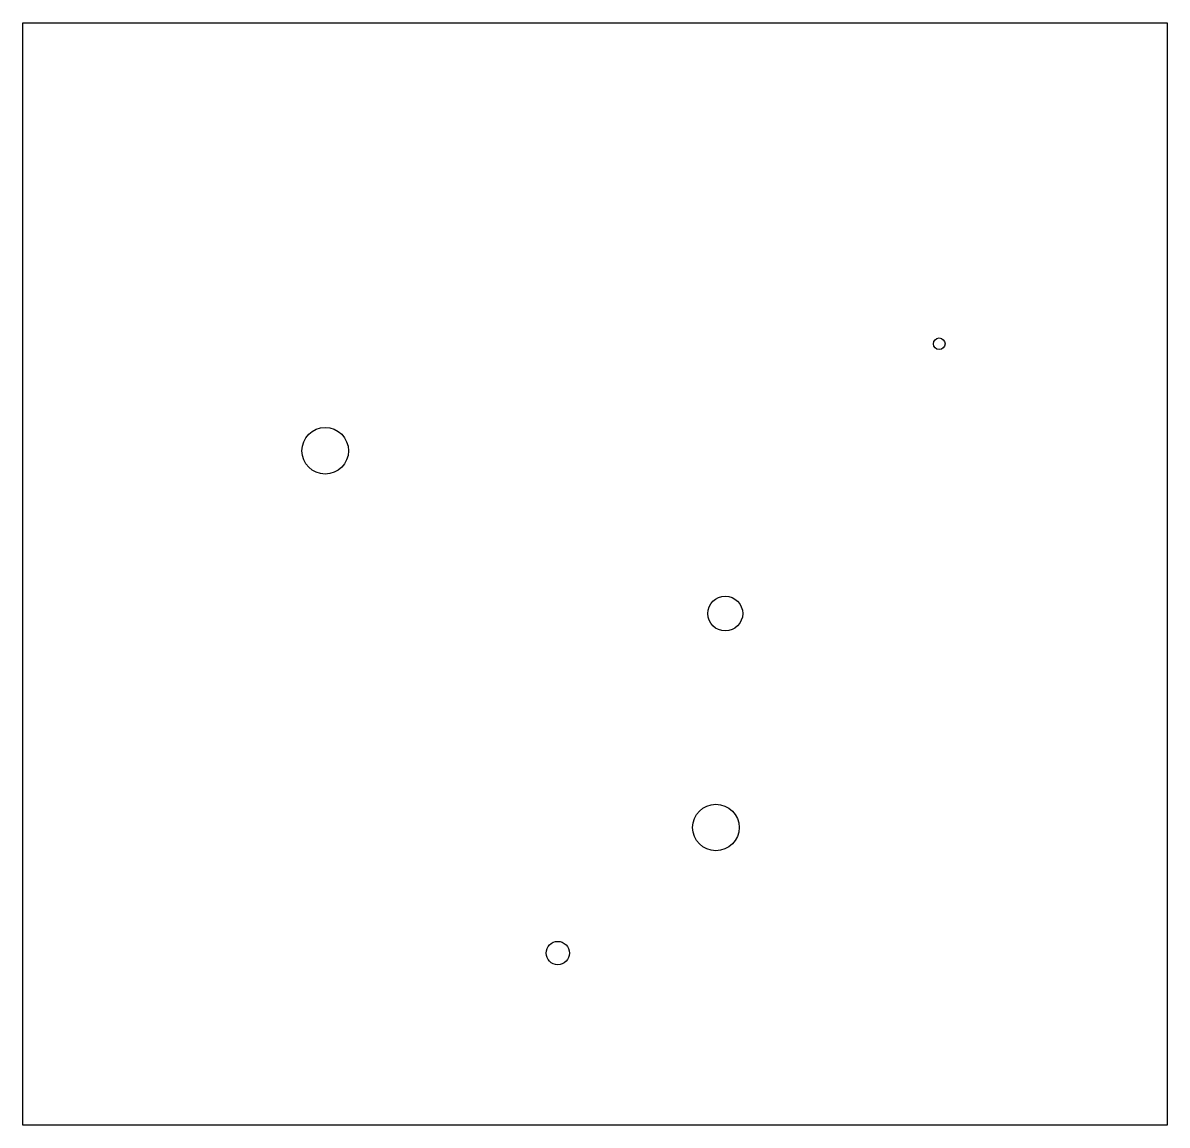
# Model space of a CAD drawing. Header units: millimetres. Extents: x -32 to 165, y 47 to 236.
import ezdxf

# ---------------------------------------------------------------- set-up
doc = ezdxf.new("R2010")
doc.units = ezdxf.units.MM

msp = doc.modelspace()

# ---------------------------------------------------------------- linework, layer by layer
at = {"layer": 'DRILL_2.0'}
msp.add_circle((125.898385, 181.078062), 1, dxfattribs=at)
at = {"layer": 'DRILL_4.0'}
msp.add_circle((60.34253, 76.348587), 2, dxfattribs=at)
at = {"layer": 'DRILL_6.0'}
msp.add_circle((89.123149, 134.709287), 3, dxfattribs=at)
at = {"layer": 'DRILL_7.999999999999998'}
for centre in [(20.369448, 162.690444), (87.524226, 97.934051)]:
    msp.add_circle(centre, 4, dxfattribs=at)
at = {"layer": 'PROFILE'}
msp.add_lwpolyline([(-31.595559, 236.240915), (165.072005, 236.240915), (165.072005, 46.768506), (-31.595559, 46.768506)], close=True, dxfattribs=at)

doc.saveas('drawing.dxf')
